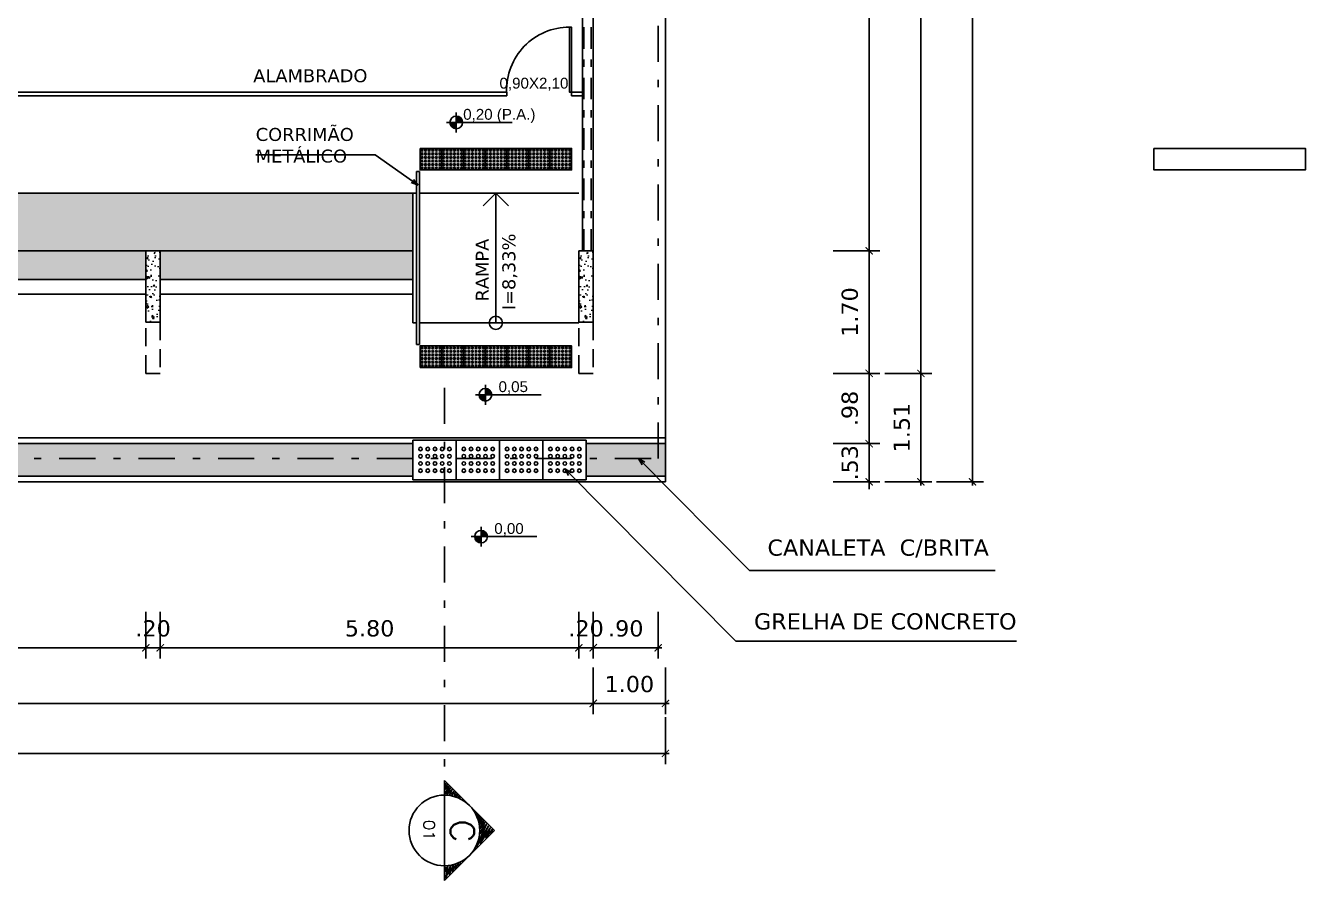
# Model space of a CAD drawing. Header units: inches. Extents: x -64 to 509, y -100 to 268.
# Drawn here: x 97.66 to 115.4, y -25.78 to -13.93 of the extents above; entities that cross this region are included whole.
import ezdxf
from ezdxf.enums import TextEntityAlignment as Align

# ---------------------------------------------------------------- set-up
doc = ezdxf.new("R2010")
doc.units = ezdxf.units.IN
doc.header["$MEASUREMENT"] = 0
doc.header["$PDMODE"] = 35
for name, pattern in [('DASHDOT2', [0.5, 0.25, -0.125, 0, -0.125]), ('DASHDOTX2', [2, 1, -0.5, 0, -0.5]), ('HIDDEN', [0.375, 0.25, -0.125])]:
    doc.linetypes.add(name, pattern=pattern)
for name, color, linetype in [('A-01', 1, 'Continuous'), ('ARQ-CTA-1_075', 1, 'Continuous'), ('ARQ_ESTRUTURA', 5, 'Continuous'), ('ARQ_PISOTÁTIL', 8, 'Continuous'), ('ARQ_REBOCO', 4, 'Continuous'), ('ARQ_VISTA0', 8, 'Continuous'), ('COTA', 1, 'Continuous'), ('ESQUADRIA', 2, 'Continuous'), ('HACHURA', 1, 'Continuous'), ('Nivel', 2, 'Continuous'), ('PISOS', 8, 'Continuous'), ('PRA', 1, 'Continuous'), ('PROJ COBERTA', 8, 'DASHDOTX2'), ('PROJEÇÃO', 8, 'HIDDEN'), ('TXAMB', 2, 'Continuous'), ('VISTA1', 1, 'Continuous')]:
    doc.layers.add(name, color=color, linetype=linetype)
doc.layers.add('HAT', color=8, linetype='Continuous', lineweight=15)
doc.styles.add('AMB100', font='verdana.ttf')
doc.styles.add('AMB125', font='verdana.ttf')
doc.styles.add('ARIAL', font='arial.ttf')
doc.styles.add('T15', font='SIMPLEX.shx', dxfattribs={"width": 1.1, "height": 0.075})
doc.styles.add('T32', font='SIMPLEX.shx', dxfattribs={"width": 1.1, "height": 0.32})
doc.dimstyles.new('COTA125$0', dxfattribs={"dimtxt": 0.225, "dimasz": 0.1, "dimexe": 0.15, "dimexo": 0.5, "dimgap": 0.15, "dimtad": 1, "dimzin": 4, "dimdsep": 46, "dimtxsty": 'AMB125', "dimblk": 'ARCHTICK', "dimcen": -0.1, "dimdle": 0.05, "dimclrd": 256, "dimclre": 256, "dimclrt": 3, "dimadec": 0, "dimazin": 0, "dimtfac": 1, "dimtix": 1, "dimtmove": 2, "dimatfit": 3, "dimldrblk": 'OPEN30', "dimfxl": 0.5, "dimfxlon": 1, "dimtvp": 0.5, "dimtfillclr": 2, "dimtolj": 1, "dimtzin": 4, "dimarcsym": 0})
doc.dimstyles.new('COTA125$7', dxfattribs={"dimtxt": 0.225, "dimasz": 0.1, "dimexe": 0.15, "dimexo": 0.5, "dimgap": 0.15, "dimtad": 1, "dimzin": 4, "dimdsep": 46, "dimtxsty": 'AMB125', "dimblk": 'ARCHTICK', "dimcen": -0.1, "dimdle": 0.05, "dimclrd": 256, "dimclre": 256, "dimclrt": 3, "dimadec": 0, "dimazin": 0, "dimtfac": 1, "dimtix": 1, "dimtmove": 2, "dimatfit": 3, "dimldrblk": 'OPEN30', "dimfxl": 0.5, "dimfxlon": 1, "dimtvp": 0.5, "dimtfillclr": 2, "dimtolj": 1, "dimtzin": 4, "dimarcsym": 0})

# ---------------------------------------------------------------- blocks, each defined once
blk = doc.blocks.new('_ArchTick')
at = {"color": 0, "linetype": 'ByBlock', "const_width": 0.15}
blk.add_lwpolyline([(-0.5, -0.5), (0.5, 0.5)], dxfattribs=at)
blk = doc.blocks.new('*D145')
at = {"layer": 'COTA', "lineweight": -2, "transparency": 16777216}
for p, q in [((109.353, 3.4), (109.353, -17.1)), ((108.853, 3.35), (109.503, 3.35)), ((108.853, -17.05), (109.503, -17.05))]:
    blk.add_line(p, q, dxfattribs=at)
at = {"layer": 'DEFPOINTS', "color": 0, "transparency": 16777216}
for p in [(106.43, 3.35), (106.43, -17.05), (109.353, -17.05)]:
    blk.add_point(p, dxfattribs=at)
at = {"layer": 'COTA', "lineweight": -2, "transparency": 16777216, "xscale": 0.1, "yscale": 0.1, "zscale": 0.1}
for p, rotation in [((109.353, 3.35), 90), ((109.353, -17.05), 270)]:
    blk.add_blockref('_ArchTick', p, dxfattribs=dict(at, rotation=rotation))
at = {"layer": 'COTA', "color": 2, "transparency": 16777216, "insert": (109.086, -6.85), "char_height": 0.225, "attachment_point": 5, "rotation": 90, "style": 'AMB125'}
blk.add_mtext('\\A1;20.40', dxfattribs=at)
blk = doc.blocks.new('_Open30')
at = {"color": 0, "linetype": 'ByBlock', "lineweight": -2}
for p, q in [((-1, 0.27), (0, 0)), ((0, 0), (-1, -0.27)), ((0, 0), (-1, 0))]:
    blk.add_line(p, q, dxfattribs=at)
blk = doc.blocks.new('*D35')
at = {"layer": 'COTA', "lineweight": -2, "transparency": 16777216}
for p, q in [((109.353, -17), (109.353, -18.8)), ((108.853, -17.05), (109.503, -17.05)), ((108.853, -18.75), (109.503, -18.75))]:
    blk.add_line(p, q, dxfattribs=at)
at = {"layer": 'DEFPOINTS', "color": 0, "transparency": 16777216}
for p in [(105.53, -17.05), (105.53, -18.75), (109.353, -18.75)]:
    blk.add_point(p, dxfattribs=at)
at = {"layer": 'COTA', "lineweight": -2, "transparency": 16777216, "xscale": 0.1, "yscale": 0.1, "zscale": 0.1}
for p, rotation in [((109.353, -17.05), 90), ((109.353, -18.75), 270)]:
    blk.add_blockref('_ArchTick', p, dxfattribs=dict(at, rotation=rotation))
at = {"layer": 'COTA', "color": 2, "transparency": 16777216, "insert": (109.086, -17.9), "char_height": 0.225, "attachment_point": 5, "rotation": 90, "style": 'AMB125'}
blk.add_mtext('\\A1;1.70', dxfattribs=at)
blk = doc.blocks.new('*D146')
at = {"layer": 'COTA', "lineweight": -2, "transparency": 16777216}
for p, q in [((108.853, -18.75), (109.503, -18.75)), ((109.353, -18.7), (109.353, -19.775)), ((108.853, -19.725), (109.503, -19.725))]:
    blk.add_line(p, q, dxfattribs=at)
at = {"layer": 'DEFPOINTS', "color": 0, "transparency": 16777216}
for p in [(105.53, -18.75), (106.53, -19.725), (109.353, -19.725)]:
    blk.add_point(p, dxfattribs=at)
at = {"layer": 'COTA', "lineweight": -2, "transparency": 16777216, "xscale": 0.1, "yscale": 0.1, "zscale": 0.1}
for p, rotation in [((109.353, -18.75), 90), ((109.353, -19.725), 270)]:
    blk.add_blockref('_ArchTick', p, dxfattribs=dict(at, rotation=rotation))
at = {"layer": 'COTA', "color": 2, "transparency": 16777216, "insert": (109.085, -19.237), "char_height": 0.225, "attachment_point": 5, "rotation": 90, "style": 'AMB125'}
blk.add_mtext('\\A1;.98', dxfattribs=at)
blk = doc.blocks.new('*D37')
at = {"layer": 'COTA', "lineweight": -2, "transparency": 16777216}
for p, q in [((109.57, 5.05), (110.22, 5.05)), ((110.07, 5.1), (110.07, -18.8)), ((109.57, -18.75), (110.22, -18.75))]:
    blk.add_line(p, q, dxfattribs=at)
at = {"layer": 'DEFPOINTS', "color": 0, "transparency": 16777216}
for p in [(105.53, 5.05), (105.53, -18.75), (110.07, -18.75)]:
    blk.add_point(p, dxfattribs=at)
at = {"layer": 'COTA', "lineweight": -2, "transparency": 16777216, "xscale": 0.1, "yscale": 0.1, "zscale": 0.1}
for p, rotation in [((110.07, 5.05), 90), ((110.07, -18.75), 270)]:
    blk.add_blockref('_ArchTick', p, dxfattribs=dict(at, rotation=rotation))
at = {"layer": 'COTA', "color": 2, "transparency": 16777216, "insert": (109.802, -6.85), "char_height": 0.225, "attachment_point": 5, "rotation": 90, "style": 'AMB125'}
blk.add_mtext('\\A1;23.80', dxfattribs=at)
blk = doc.blocks.new('*D147')
at = {"layer": 'COTA', "lineweight": -2, "transparency": 16777216}
for p, q in [((109.57, -18.75), (110.22, -18.75)), ((110.07, -18.7), (110.07, -20.305)), ((109.57, -20.255), (110.22, -20.255))]:
    blk.add_line(p, q, dxfattribs=at)
at = {"layer": 'DEFPOINTS', "color": 0, "transparency": 16777216}
for p in [(105.53, -18.75), (106.53, -20.255), (110.07, -20.255)]:
    blk.add_point(p, dxfattribs=at)
at = {"layer": 'COTA', "lineweight": -2, "transparency": 16777216, "xscale": 0.1, "yscale": 0.1, "zscale": 0.1}
for p, rotation in [((110.07, -18.75), 90), ((110.07, -20.255), 270)]:
    blk.add_blockref('_ArchTick', p, dxfattribs=dict(at, rotation=rotation))
at = {"layer": 'COTA', "color": 2, "transparency": 16777216, "insert": (109.805, -19.502), "char_height": 0.225, "attachment_point": 5, "rotation": 90, "style": 'AMB125'}
blk.add_mtext('\\A1;1.51', dxfattribs=at)
blk = doc.blocks.new('*D126')
at = {"layer": 'COTA', "lineweight": -2, "transparency": 16777216}
for p, q in [((93.53, -22.056), (93.53, -22.706)), ((99.33, -22.056), (99.33, -22.706)), ((93.48, -22.556), (99.38, -22.556))]:
    blk.add_line(p, q, dxfattribs=at)
at = {"layer": 'DEFPOINTS', "color": 0, "transparency": 16777216}
for p in [(93.53, -19.75), (99.33, -19.75), (99.33, -22.556)]:
    blk.add_point(p, dxfattribs=at)
at = {"layer": 'COTA', "lineweight": -2, "transparency": 16777216, "xscale": 0.1, "yscale": 0.1, "zscale": 0.1, "rotation": 180}
blk.add_blockref('_ArchTick', (93.53, -22.556), dxfattribs=at)
at = {"layer": 'COTA', "lineweight": -2, "transparency": 16777216, "xscale": 0.1, "yscale": 0.1, "zscale": 0.1}
blk.add_blockref('_ArchTick', (99.33, -22.556), dxfattribs=at)
at = {"layer": 'COTA', "color": 2, "transparency": 16777216, "insert": (96.43, -22.288), "char_height": 0.225, "attachment_point": 5, "style": 'AMB125'}
blk.add_mtext('\\A1;5.80', dxfattribs=at)
blk = doc.blocks.new('*D127')
at = {"layer": 'COTA', "lineweight": -2, "transparency": 16777216}
for p, q in [((99.33, -22.056), (99.33, -22.706)), ((99.53, -22.056), (99.53, -22.706)), ((99.33, -22.556), (99.23, -22.556)), ((99.33, -22.556), (99.53, -22.556)), ((99.53, -22.556), (99.63, -22.556))]:
    blk.add_line(p, q, dxfattribs=at)
at = {"layer": 'DEFPOINTS', "color": 0, "transparency": 16777216}
for p in [(99.33, -19.75), (99.53, -19.75), (99.53, -22.556)]:
    blk.add_point(p, dxfattribs=at)
at = {"layer": 'COTA', "lineweight": -2, "transparency": 16777216, "xscale": 0.1, "yscale": 0.1, "zscale": 0.1}
blk.add_blockref('_ArchTick', (99.33, -22.556), dxfattribs=at)
at = {"layer": 'COTA', "lineweight": -2, "transparency": 16777216, "xscale": 0.1, "yscale": 0.1, "zscale": 0.1, "rotation": 180}
blk.add_blockref('_ArchTick', (99.53, -22.556), dxfattribs=at)
at = {"layer": 'COTA', "color": 2, "transparency": 16777216, "insert": (99.43, -22.289), "char_height": 0.225, "attachment_point": 5, "style": 'AMB125'}
blk.add_mtext('\\A1;.20', dxfattribs=at)
blk = doc.blocks.new('*D128')
at = {"layer": 'COTA', "lineweight": -2, "transparency": 16777216}
for p, q in [((105.53, -22.056), (105.53, -22.706)), ((106.43, -22.056), (106.43, -22.706)), ((105.48, -22.556), (106.48, -22.556))]:
    blk.add_line(p, q, dxfattribs=at)
at = {"layer": 'DEFPOINTS', "color": 0, "transparency": 16777216}
for p in [(105.53, -19.75), (106.43, -19.75), (106.43, -22.556)]:
    blk.add_point(p, dxfattribs=at)
at = {"layer": 'COTA', "lineweight": -2, "transparency": 16777216, "xscale": 0.1, "yscale": 0.1, "zscale": 0.1, "rotation": 180}
blk.add_blockref('_ArchTick', (105.53, -22.556), dxfattribs=at)
at = {"layer": 'COTA', "lineweight": -2, "transparency": 16777216, "xscale": 0.1, "yscale": 0.1, "zscale": 0.1}
blk.add_blockref('_ArchTick', (106.43, -22.556), dxfattribs=at)
at = {"layer": 'COTA', "color": 2, "transparency": 16777216, "insert": (105.98, -22.289), "char_height": 0.225, "attachment_point": 5, "style": 'AMB125'}
blk.add_mtext('\\A1;.90', dxfattribs=at)
blk = doc.blocks.new('*D61')
at = {"layer": 'COTA', "lineweight": -2, "transparency": 16777216}
for p, q in [((105.53, -22.828), (105.53, -23.478)), ((106.53, -22.828), (106.53, -23.478)), ((105.48, -23.328), (106.58, -23.328))]:
    blk.add_line(p, q, dxfattribs=at)
at = {"layer": 'DEFPOINTS', "color": 0, "transparency": 16777216}
for p in [(105.53, -19.75), (106.53, -20.175), (106.53, -23.328)]:
    blk.add_point(p, dxfattribs=at)
at = {"layer": 'COTA', "lineweight": -2, "transparency": 16777216, "xscale": 0.1, "yscale": 0.1, "zscale": 0.1, "rotation": 180}
blk.add_blockref('_ArchTick', (105.53, -23.328), dxfattribs=at)
at = {"layer": 'COTA', "lineweight": -2, "transparency": 16777216, "xscale": 0.1, "yscale": 0.1, "zscale": 0.1}
blk.add_blockref('_ArchTick', (106.53, -23.328), dxfattribs=at)
at = {"layer": 'COTA', "color": 2, "transparency": 16777216, "insert": (106.03, -23.061), "char_height": 0.225, "attachment_point": 5, "style": 'AMB125'}
blk.add_mtext('\\A1;1.00', dxfattribs=at)
blk = doc.blocks.new('corte')
at = {"layer": 'A-01', "color": 4}
for p, q in [((0, 0.694), (0, -0.694)), ((0, 0.694), (0.694, 0)), ((0, -0.694), (0.694, 0))]:
    blk.add_line(p, q, dxfattribs=at)
at = {"layer": 'A-01', "color": 4, "linetype": 'DASHDOT2', "ltscale": 2}
blk.add_line((0, -6.138), (0, -0.49), dxfattribs=at)
at = {"layer": 'A-01', "color": 2}
for points in [[(0.227, 0.447), (0.187, 0.487), (0.19, 0.459), (0.153, 0.524), (0.156, 0.478), (0.11, 0.567), (0.123, 0.484), (0.067, 0.61), (0.086, 0.493), (0.021, 0.659), (0.049, 0.499), (0.018, 0.57), (0.021, 0.505)], [(0.673, 0.001), (0.642, 0.035), (0.66, -0.014), (0.574, 0.103), (0.636, -0.036), (0.497, 0.18), (0.611, -0.063), (0.445, 0.229), (0.583, -0.088), (0.501, 0.038), (0.562, -0.113), (0.497, -0.026), (0.544, -0.137), (0.491, -0.076), (0.522, -0.153), (0.488, -0.119), (0.504, -0.168), (0.479, -0.153), (0.491, -0.189), (0.467, -0.174), (0.473, -0.205), (0.457, -0.199), (0.457, -0.22), (0.445, -0.22), (0.439, -0.242)], [(0.224, -0.454), (0.215, -0.451), (0.209, -0.469), (0.19, -0.46), (0.184, -0.494), (0.163, -0.475), (0.169, -0.509), (0.138, -0.482), (0.15, -0.525), (0.101, -0.485), (0.132, -0.546), (0.07, -0.491), (0.107, -0.571), (0.04, -0.497), (0.086, -0.595), (0.009, -0.509), (0.061, -0.614), (0.009, -0.571), (0.043, -0.635), (0.012, -0.614), (0.021, -0.654)]]:
    blk.add_lwpolyline(points, dxfattribs=at)
at = {"layer": 'A-01', "color": 4}
blk.add_circle((0, 0), 0.49, dxfattribs=at)
blk = doc.blocks.new('*D340')
at = {"layer": 'COTA', "lineweight": -2, "transparency": 16777216}
for p, q in [((109.353, -19.725), (109.353, -19.625)), ((108.853, -19.725), (109.503, -19.725)), ((109.353, -19.725), (109.353, -20.255)), ((108.853, -20.255), (109.503, -20.255)), ((109.353, -20.255), (109.353, -20.355))]:
    blk.add_line(p, q, dxfattribs=at)
at = {"layer": 'DEFPOINTS', "color": 0, "transparency": 16777216}
for p in [(106.53, -19.725), (106.53, -20.255), (109.353, -20.255)]:
    blk.add_point(p, dxfattribs=at)
at = {"layer": 'COTA', "lineweight": -2, "transparency": 16777216, "xscale": 0.1, "yscale": 0.1, "zscale": 0.1}
for p, rotation in [((109.353, -19.725), 270), ((109.353, -20.255), 90)]:
    blk.add_blockref('_ArchTick', p, dxfattribs=dict(at, rotation=rotation))
at = {"layer": 'COTA', "color": 2, "transparency": 16777216, "insert": (109.086, -19.99), "char_height": 0.225, "attachment_point": 5, "rotation": 90, "style": 'AMB125'}
blk.add_mtext('\\A1;.53', dxfattribs=at)
blk = doc.blocks.new('*D342')
at = {"layer": 'COTA', "lineweight": -2, "transparency": 16777216}
for p, q in [((110.286, 6.475), (110.936, 6.475)), ((110.786, 6.525), (110.786, -20.305)), ((110.286, -20.255), (110.936, -20.255))]:
    blk.add_line(p, q, dxfattribs=at)
at = {"layer": 'DEFPOINTS', "color": 0, "transparency": 16777216}
for p in [(106.53, 6.475), (106.53, -20.255), (110.786, -20.255)]:
    blk.add_point(p, dxfattribs=at)
at = {"layer": 'COTA', "lineweight": -2, "transparency": 16777216, "xscale": 0.1, "yscale": 0.1, "zscale": 0.1}
for p, rotation in [((110.786, 6.475), 90), ((110.786, -20.255), 270)]:
    blk.add_blockref('_ArchTick', p, dxfattribs=dict(at, rotation=rotation))
at = {"layer": 'COTA', "color": 2, "transparency": 16777216, "insert": (110.519, -6.89), "char_height": 0.225, "attachment_point": 5, "rotation": 90, "style": 'AMB125'}
blk.add_mtext('\\A1;26.73', dxfattribs=at)
blk = doc.blocks.new('*D385')
at = {"layer": 'COTA', "lineweight": -2, "transparency": 16777216}
for p, q in [((68.33, -23.52), (68.33, -24.17)), ((106.53, -23.52), (106.53, -24.17)), ((68.28, -24.02), (106.58, -24.02))]:
    blk.add_line(p, q, dxfattribs=at)
at = {"layer": 'DEFPOINTS', "color": 0, "transparency": 16777216}
for p in [(68.33, -20.175), (106.53, -20.175), (106.53, -24.02)]:
    blk.add_point(p, dxfattribs=at)
at = {"layer": 'COTA', "lineweight": -2, "transparency": 16777216, "xscale": 0.1, "yscale": 0.1, "zscale": 0.1, "rotation": 180}
blk.add_blockref('_ArchTick', (68.33, -24.02), dxfattribs=at)
at = {"layer": 'COTA', "lineweight": -2, "transparency": 16777216, "xscale": 0.1, "yscale": 0.1, "zscale": 0.1}
blk.add_blockref('_ArchTick', (106.53, -24.02), dxfattribs=at)
at = {"layer": 'COTA', "color": 2, "transparency": 16777216, "insert": (87.43, -23.753), "char_height": 0.225, "attachment_point": 5, "style": 'AMB125'}
blk.add_mtext('\\A1;38.20', dxfattribs=at)
blk = doc.blocks.new('GRELHA CONCRETO')
at = {"layer": 'PISOS'}
for centre in [(0, 0), (0.1, 0), (0.2, 0), (0.3, 0), (0.4, 0), (0, -0.1), (0, -0.2), (0.1, -0.1), (0.1, -0.2), (0.2, -0.1), (0.2, -0.2), (0.3, -0.1), (0.3, -0.2), (0.4, -0.1), (0.4, -0.2), (0, -0.3), (0.1, -0.3), (0.2, -0.3), (0.3, -0.3), (0.4, -0.3)]:
    blk.add_circle(centre, 0.025, dxfattribs=at)
blk = doc.blocks.new('*D390')
at = {"layer": 'COTA', "lineweight": -2, "transparency": 16777216}
for p, q in [((99.53, -22.056), (99.53, -22.706)), ((105.33, -22.056), (105.33, -22.706)), ((99.48, -22.556), (105.38, -22.556))]:
    blk.add_line(p, q, dxfattribs=at)
at = {"layer": 'DEFPOINTS', "color": 0, "transparency": 16777216}
for p in [(105.33, -18.05), (99.53, -19.75), (105.33, -22.556)]:
    blk.add_point(p, dxfattribs=at)
at = {"layer": 'COTA', "lineweight": -2, "transparency": 16777216, "xscale": 0.1, "yscale": 0.1, "zscale": 0.1, "rotation": 180}
blk.add_blockref('_ArchTick', (99.53, -22.556), dxfattribs=at)
at = {"layer": 'COTA', "lineweight": -2, "transparency": 16777216, "xscale": 0.1, "yscale": 0.1, "zscale": 0.1}
blk.add_blockref('_ArchTick', (105.33, -22.556), dxfattribs=at)
at = {"layer": 'COTA', "color": 2, "transparency": 16777216, "insert": (102.43, -22.288), "char_height": 0.225, "attachment_point": 5, "style": 'AMB125'}
blk.add_mtext('\\A1;5.80', dxfattribs=at)
blk = doc.blocks.new('*D391')
at = {"layer": 'COTA', "lineweight": -2, "transparency": 16777216}
for p, q in [((105.33, -22.056), (105.33, -22.706)), ((105.53, -22.056), (105.53, -22.706)), ((105.33, -22.556), (105.23, -22.556)), ((105.33, -22.556), (105.53, -22.556)), ((105.53, -22.556), (105.63, -22.556))]:
    blk.add_line(p, q, dxfattribs=at)
at = {"layer": 'DEFPOINTS', "color": 0, "transparency": 16777216}
for p in [(105.33, -18.05), (105.53, -18.04), (105.53, -22.556)]:
    blk.add_point(p, dxfattribs=at)
at = {"layer": 'COTA', "lineweight": -2, "transparency": 16777216, "xscale": 0.1, "yscale": 0.1, "zscale": 0.1}
blk.add_blockref('_ArchTick', (105.33, -22.556), dxfattribs=at)
at = {"layer": 'COTA', "lineweight": -2, "transparency": 16777216, "xscale": 0.1, "yscale": 0.1, "zscale": 0.1, "rotation": 180}
blk.add_blockref('_ArchTick', (105.53, -22.556), dxfattribs=at)
at = {"layer": 'COTA', "color": 2, "transparency": 16777216, "insert": (105.43, -22.289), "char_height": 0.225, "attachment_point": 5, "style": 'AMB125'}
blk.add_mtext('\\A1;.20', dxfattribs=at)
blk = doc.blocks.new('*D392')
at = {"layer": 'COTA', "lineweight": -2, "transparency": 16777216}
for p, q in [((69.33, -22.828), (69.33, -23.478)), ((105.53, -22.828), (105.53, -23.478)), ((69.28, -23.328), (105.58, -23.328))]:
    blk.add_line(p, q, dxfattribs=at)
at = {"layer": 'DEFPOINTS', "color": 0, "transparency": 16777216}
for p in [(105.53, -18.04), (69.33, -18.75), (105.53, -23.328)]:
    blk.add_point(p, dxfattribs=at)
at = {"layer": 'COTA', "lineweight": -2, "transparency": 16777216, "xscale": 0.1, "yscale": 0.1, "zscale": 0.1, "rotation": 180}
blk.add_blockref('_ArchTick', (69.33, -23.328), dxfattribs=at)
at = {"layer": 'COTA', "lineweight": -2, "transparency": 16777216, "xscale": 0.1, "yscale": 0.1, "zscale": 0.1}
blk.add_blockref('_ArchTick', (105.53, -23.328), dxfattribs=at)
at = {"layer": 'COTA', "color": 2, "transparency": 16777216, "insert": (87.43, -23.061), "char_height": 0.225, "attachment_point": 5, "style": 'AMB125'}
blk.add_mtext('\\A1;36.20', dxfattribs=at)
blk = doc.blocks.new('COTA')
at = {"layer": 'HAT'}
h = blk.add_hatch(color=256, dxfattribs=at)
h.paths.add_polyline_path([(0.226, 0, 0.414214), (0.138, 0.088), (0.138, 0)])
h.paths.add_polyline_path([(0.138, 0), (0.05, 0, 0.414214), (0.138, -0.088)])
at = {"layer": 'Nivel'}
for p, q in [((0.911, 0), (0, 0)), ((0.138, 0.138), (0.138, -0.138))]:
    blk.add_line(p, q, dxfattribs=at)
blk.add_circle((0.138, 0), 0.0878, dxfattribs=at)
blk = doc.blocks.new('A$C01273DE2')
at = {"layer": 'ARQ-CTA-1_075', "ltscale": 10}
blk.add_hatch(color=254, dxfattribs=at).paths.add_polyline_path([(0.3, 0.3), (0, 0.3), (0, 0), (0.3, 0)])
at = {"layer": 'ARQ_PISOTÁTIL', "color": 1}
blk.add_lwpolyline([(0.3, 0.3), (0, 0.3), (0, 0), (0.3, 0)], close=True, dxfattribs=at)
at = {"layer": 'ARQ_PISOTÁTIL', "color": 250}
for centre, radius in [((0.025, 0.275), 0.0125), ((0.025, 0.225), 0.0125), ((0.025, 0.175), 0.0125), ((0.025, 0.275), 0.00625), ((0.025, 0.225), 0.00625), ((0.025, 0.175), 0.00625), ((0.075, 0.275), 0.0125), ((0.075, 0.225), 0.0125), ((0.075, 0.175), 0.0125), ((0.075, 0.275), 0.00625), ((0.075, 0.225), 0.00625), ((0.075, 0.175), 0.00625), ((0.125, 0.275), 0.0125), ((0.125, 0.225), 0.0125), ((0.125, 0.175), 0.0125), ((0.125, 0.275), 0.00625), ((0.125, 0.225), 0.00625), ((0.125, 0.175), 0.00625), ((0.175, 0.275), 0.0125), ((0.175, 0.225), 0.0125), ((0.175, 0.175), 0.0125), ((0.175, 0.275), 0.00625), ((0.175, 0.225), 0.00625), ((0.175, 0.175), 0.00625), ((0.225, 0.275), 0.0125), ((0.225, 0.225), 0.0125), ((0.225, 0.175), 0.0125), ((0.225, 0.275), 0.00625), ((0.225, 0.225), 0.00625), ((0.225, 0.175), 0.00625), ((0.275, 0.275), 0.0125), ((0.275, 0.225), 0.0125), ((0.275, 0.175), 0.0125), ((0.275, 0.275), 0.00625), ((0.275, 0.225), 0.00625), ((0.275, 0.175), 0.00625), ((0.025, 0.125), 0.0125), ((0.025, 0.075), 0.0125), ((0.025, 0.025), 0.0125), ((0.025, 0.125), 0.00625), ((0.025, 0.075), 0.00625), ((0.025, 0.025), 0.00625), ((0.075, 0.125), 0.0125), ((0.075, 0.075), 0.0125), ((0.075, 0.025), 0.0125), ((0.075, 0.125), 0.00625), ((0.075, 0.075), 0.00625), ((0.075, 0.025), 0.00625), ((0.125, 0.125), 0.0125), ((0.125, 0.075), 0.0125), ((0.125, 0.025), 0.0125), ((0.125, 0.125), 0.00625), ((0.125, 0.075), 0.00625), ((0.125, 0.025), 0.00625), ((0.175, 0.125), 0.0125), ((0.175, 0.075), 0.0125), ((0.175, 0.025), 0.0125), ((0.175, 0.125), 0.00625), ((0.175, 0.075), 0.00625), ((0.175, 0.025), 0.00625), ((0.225, 0.125), 0.0125), ((0.225, 0.075), 0.0125), ((0.225, 0.025), 0.0125), ((0.225, 0.125), 0.00625), ((0.225, 0.075), 0.00625), ((0.225, 0.025), 0.00625), ((0.275, 0.125), 0.0125), ((0.275, 0.075), 0.0125), ((0.275, 0.025), 0.0125), ((0.275, 0.125), 0.00625), ((0.275, 0.075), 0.00625), ((0.275, 0.025), 0.00625)]:
    blk.add_circle(centre, radius, dxfattribs=at)

msp = doc.modelspace()

# ---------------------------------------------------------------- hatches: boundary and pattern name
at = {"layer": 'HACHURA'}
h = msp.add_hatch(dxfattribs=at)
h.set_pattern_fill('AR-SAND', color=256, scale=0.2)
h.paths.add_polyline_path([(75.33, -16.25), (75.33, -17.05), (75.53, -17.05), (75.53, -17.45), (81.33, -17.45), (81.33, -17.05), (81.53, -17.05), (81.53, -17.45), (87.33, -17.45), (87.33, -17.05), (87.53, -17.05), (87.53, -17.45), (93.33, -17.45), (93.33, -17.05), (93.53, -17.05), (93.53, -17.45), (99.33, -17.45), (99.33, -17.05), (99.53, -17.05), (99.53, -17.45), (103.03, -17.45), (103.03, -16.25)])
at = {"layer": 'HAT'}
h = msp.add_hatch(dxfattribs=at)
h.set_pattern_fill('AR-CONC', color=256, scale=0.03, angle=45, style=0)
h.set_pattern_definition([(95, (30, 0), (0.1654656, 0.13884212), [0.0225, -0.2475]), (40, (30, 0), (-0.18899765, 0.13013044), [0.018, -0.198]), (145.4514, (30.01379, 0.01157), (-0.02353184, 0.2689726), [0.01912206, -0.21034263]), (91.1842, (29.95757, 0.04243), (0.2615079, 0.1912841), [0.03375, -0.37125]), (141.6356, (29.97937, 0.05837), (-0.0083697, 0.4049135), [0.0286831, -0.3155139]), (36.1842, (29.95757, 0.04243), (-0.00837, 0.4049135), [0.027, -0.297]), (66, (29.9894, 0.05303), (0.21203147, 0.04121474), [0.0225, -0.2475]), (11, (29.9894, 0.05303), (-0.1022126, 0.2054425), [0.018, -0.198]), (116.4514, (30.00706, 0.05647), (0.1098191, 0.2466572), [0.01912206, -0.21034263]), (82.5, (30, 0), (-0.068037956, 0.073196945), [0, -0.1956, 0, -0.201, 0, -0.19875]), (52.5, (30, 0), (-0.02786188, 0.13947283), [0, -0.1146, 0, -0.1911, 0, -0.07575]), (12.5, (29.952695, -0.047305), (0.11802545, 0.10845623), [0, -0.075, 0, -0.234, 0, -0.3105]), (2.5, (29.93148, -0.06852), (0.102477, 0.14494794), [0, -0.0975, 0, -0.1554, 0, -0.2205])])
h.paths.add_polyline_path([(99.33, -17.05), (99.53, -17.05), (99.53, -18.04), (99.33, -18.04)])
h = msp.add_hatch(dxfattribs=at)
h.set_pattern_fill('AR-CONC', color=256, scale=0.03, angle=45, style=0)
h.set_pattern_definition([(95, (36, 2e-14), (0.1654656, 0.13884212), [0.0225, -0.2475]), (40, (36, 2e-14), (-0.18899765, 0.13013044), [0.018, -0.198]), (145.4514, (36.01379, 0.01157), (-0.02353184, 0.2689726), [0.01912206, -0.21034263]), (91.1842, (35.95757, 0.04243), (0.2615079, 0.1912841), [0.03375, -0.37125]), (141.6356, (35.97937, 0.05837), (-0.0083697, 0.4049135), [0.0286831, -0.3155139]), (36.1842, (35.95757, 0.04243), (-0.00837, 0.4049135), [0.027, -0.297]), (66, (35.9894, 0.05303), (0.21203147, 0.04121474), [0.0225, -0.2475]), (11, (35.9894, 0.05303), (-0.1022126, 0.2054425), [0.018, -0.198]), (116.4514, (36.00706, 0.05647), (0.1098191, 0.2466572), [0.01912206, -0.21034263]), (82.5, (36, 2e-14), (-0.068037956, 0.073196945), [0, -0.1956, 0, -0.201, 0, -0.19875]), (52.5, (36, 2e-14), (-0.02786188, 0.13947283), [0, -0.1146, 0, -0.1911, 0, -0.07575]), (12.5, (35.952695, -0.047305), (0.11802545, 0.10845623), [0, -0.075, 0, -0.234, 0, -0.3105]), (2.5, (35.93148, -0.06852), (0.102477, 0.14494794), [0, -0.0975, 0, -0.1554, 0, -0.2205])])
h.paths.add_polyline_path([(105.33, -17.05), (105.53, -17.05), (105.53, -18.04), (105.33, -18.04)])
h = msp.add_hatch(dxfattribs=at)
h.set_pattern_fill('GRAVEL,_O', color=256, scale=0.2, double=1)
h.set_pattern_definition([(228.0128, (0.144, 0.2), (-1.5999996464, -1.8000002683), [0.0269072, -2.6638176]), (184.9697, (0.126, 0.18), (2.4000002103, 0.1999982614), [0.0461736, -4.571185]), (132.5104, (0.08, 0.176), (1.9999981437, -2.2000017348), [0.0325576, -3.2232064]), (267.2737, (0.002, 0.126), (0.19999920355, 4.000000059), [0.0420476, -4.1627116]), (292.8337, (0, 0.084), (-1.0000019811, 2.39999928236), [0.041231, -4.0818746]), (357.2737, (0.016, 0.046), (-4.000000059, 0.19999920355), [0.0420476, -4.1627116]), (37.6942, (0.058, 0.044), (-2.6000014691, -1.99999808103), [0.0556058, -5.5049698]), (72.2553, (0.102, 0.078), (1.40000215254, 4.39999924625), [0.0524976, -5.1972642]), (121.4296, (0.118, 0.128), (-1.6000016468, 2.5999990073), [0.04219, -4.1768146]), (175.2364, (0.096, 0.164), (2.2000001893, -0.1999983065), [0.0481664, -2.3601526]), (222.3974, (0.048, 0.168), (-2.4000014702, -2.1999984164), [0.0622896, -6.166675]), (138.8141, (0.2, 0.124), (-1.4000005894, 1.1999994627), [0.0212602, -2.1047688]), (171.4692, (0.184, 0.138), (2.599999657, -0.400001582), [0.0404474, -4.0043022]), (225, (0.144, 0.144), (-2e-17, -0.20000006), [0.0282842, -0.2545584]), (203.1986, (0.13, 0.168), (0.999999946, 0.400000265), [0.0152316, -1.507923]), (291.8014, (0.116, 0.162), (-0.199999982, 0.600000055), [0.0215406, -1.0554924]), (30.9638, (0.124, 0.142), (0.599999604, 0.400000497), [0.0349858, -1.1312046]), (161.5651, (0.154, 0.16), (0.400000087, -0.19999968), [0.0252982, -0.6071574]), (16.3895, (0, 0.162), (2.0000004397, 0.599998542), [0.03544, -3.508569]), (70.3462, (0.034, 0.172), (-0.7999990495, -2.2000004271), [0.0297322, -2.9434816]), (293.1986, (0.154, 0.2), (-0.400000265, 0.999999946), [0.030463, -1.4926916]), (343.6105, (0.166, 0.172), (-2.0000004397, 0.599998542), [0.03544, -3.508569]), (339.444, (0, 0.038), (-1.000000369, 0.3999991993), [0.034176, -1.6746248]), (294.7751, (0.032, 0.026), (-0.9999984378, 2.2000006844), [0.0286356, -2.8349286]), (66.8014, (0.156, 0), (0.400000265, 0.999999946), [0.030463, -1.4926916]), (17.354, (0.168, 0.028), (-2.6000004038, -0.7999989005), [0.0335262, -3.3190848]), (69.444, (0.058, 0), (-0.3999991993, -1.000000369), [0.017088, -1.6917128]), (101.3099, (0.144, 0), (-0.199999526, 0.80000015), [0.010198, -1.0096058]), (165.9638, (0.142, 0.01), (0.60000011, -0.199999611), [0.041231, -0.78339]), (186.009, (0.102, 0.02), (1.9999999502, 0.1999998635), [0.03821, -3.7827846]), (303.6901, (0.124, 0.124), (-0.200000267, 0.399999912), [0.0288444, -0.6922658]), (353.1572, (0.14, 0.1), (3.3999998731, -0.4000015996), [0.0503588, -4.9855126]), (60.9454, (0.19, 0.094), (-0.8000000054, -1.400000077), [0.0205912, -2.0385348]), (90, (0.2, 0.112), (-0.2, 0.2), [0.012, -0.188]), (120.2564, (0.098, 0.026), (0.7999989774, -1.4000004912), [0.0277848, -2.750704]), (48.0128, (0.084, 0.05), (1.5999996464, 1.8000002683), [0.0538144, -2.6369104]), (0, (0.12, 0.09), (0.2, 0.2), [0.052, -0.148]), (325.3048, (0.172, 0.09), (-1.9999988518, 1.4000017219), [0.0316228, -3.1306548]), (254.0546, (0.198, 0.072), (-0.199999978, -0.800000025), [0.0291204, -1.4269016]), (207.646, (0.19, 0.044), (-3.79999916144, -2.00000154263), [0.047413, -4.6938948]), (175.4261, (0.148, 0.022), (-2.60000011166, 0.19999896023), [0.0501598, -4.9658148])])
h.paths.add_polyline_path([(69.793, -19.93), (69.793, -19.725), (68.43, -19.725), (68.43, -19.93)], flags=17)
h.paths.add_polyline_path([(69.793, -20.175), (69.793, -19.93), (68.43, -19.93), (68.43, -19.725), (68.33, -19.725), (68.33, -20.175)])
h.paths.add_polyline_path([(70.78, -19.93), (70.78, -19.725), (69.793, -19.725), (69.793, -19.93)])
h.paths.add_polyline_path([(70.78, -20.175), (70.78, -19.93), (69.793, -19.93), (69.793, -20.175)])
h.paths.add_polyline_path([(73.03, -19.93), (73.03, -19.725), (70.78, -19.725), (70.78, -19.93)])
h.paths.add_polyline_path([(73.03, -20.175), (73.03, -19.93), (70.78, -19.93), (70.78, -20.175)])
h.paths.add_polyline_path([(76.838, -19.93), (76.838, -19.725), (75.43, -19.725), (75.43, -19.93)])
h.paths.add_polyline_path([(76.838, -20.175), (76.838, -19.93), (75.43, -19.93), (75.43, -20.175)])
h.paths.add_polyline_path([(103.03, -19.93), (103.03, -19.725), (76.838, -19.725), (76.838, -19.93)])
h.paths.add_polyline_path([(103.03, -20.175), (103.03, -19.93), (76.838, -19.93), (76.838, -20.175)])
h.paths.add_polyline_path([(106.43, -19.93), (106.43, -19.725), (105.43, -19.725), (105.43, -19.93)], flags=16)
h.paths.add_polyline_path([(106.53, -20.175), (106.53, -19.725), (106.43, -19.725), (106.43, -19.93), (105.43, -19.93), (105.43, -20.175)])
h.paths.add_polyline_path([(77.844, -20.175), (77.848, -19.725), (77.566, -19.725), (77.56, -20.175)])

# ---------------------------------------------------------------- linework, layer by layer
at = {"layer": 'ARQ_ESTRUTURA', "ltscale": 10}
for points in [[(99.33, -17.05), (99.53, -17.05), (99.53, -18.04), (99.33, -18.04)], [(105.33, -17.05), (105.53, -17.05), (105.53, -18.04), (105.33, -18.04)]]:
    msp.add_lwpolyline(points, close=True, dxfattribs=at)
at = {"layer": 'ARQ_REBOCO', "ltscale": 10}
for p, q in [((105.38, -17.05), (105.38, -10.383)), ((105.53, -17.05), (105.53, -10.383))]:
    msp.add_line(p, q, dxfattribs=at)
at = {"layer": 'ARQ_VISTA0', "color": 2}
for p, q in [((103.08, -18.35), (103.08, -15.95)), ((103.12, -15.95), (103.08, -15.95)), ((103.12, -18.35), (103.12, -15.95)), ((103.12, -18.35), (103.08, -18.35))]:
    msp.add_line(p, q, dxfattribs=at)
at = {"layer": 'ARQ_VISTA0', "color": 3}
for p, q in [((93.53, -17.45), (99.33, -17.45)), ((99.53, -17.45), (103.03, -17.45)), ((103.03, -17.45), (103.03, -17.65)), ((93.53, -17.65), (99.33, -17.65)), ((99.53, -17.65), (103.03, -17.65))]:
    msp.add_line(p, q, dxfattribs=at)
at = {"layer": 'ESQUADRIA'}
msp.add_lwpolyline([(105.23, -14.85), (105.2, -14.85), (105.2, -13.95), (105.23, -13.95)], close=True, dxfattribs=at)
at = {"layer": 'ESQUADRIA', "color": 1}
msp.add_arc((105.2, -14.82), 0.871, 89.976, 181.929, dxfattribs=at)
at = {"layer": 'HACHURA', "color": 40}
msp.add_lwpolyline([(113.298, -15.63), (115.398, -15.63), (115.398, -15.93), (113.298, -15.93)], close=True, dxfattribs=at)
at = {"layer": 'PISOS'}
for p, q in [((106.53, 6.555), (106.53, -20.255)), ((68.33, -19.645), (106.53, -19.645)), ((103.031, -19.675), (103.031, -20.225)), ((103.031, -19.675), (105.431, -19.675)), ((103.631, -19.675), (103.631, -20.225)), ((104.231, -19.675), (104.231, -20.225)), ((104.831, -19.675), (104.831, -20.225)), ((105.431, -19.675), (105.431, -20.225)), ((75.43, -19.725), (103.031, -19.725)), ((103.031, -19.725), (103.031, -20.175)), ((105.431, -19.725), (106.53, -19.725)), ((75.43, -20.175), (103.031, -20.175)), ((105.431, -20.175), (106.53, -20.175)), ((68.33, -20.255), (106.53, -20.255)), ((103.031, -20.225), (105.431, -20.225))]:
    msp.add_line(p, q, dxfattribs=at)
at = {"layer": 'PRA'}
for p, q in [((104.18, -16.25), (104.003, -16.427)), ((104.18, -18.05), (104.18, -16.25)), ((104.18, -16.25), (104.357, -16.427))]:
    msp.add_line(p, q, dxfattribs=at)
msp.add_circle((104.18, -18.05), 0.0907, dxfattribs=at)
at = {"layer": 'PROJ COBERTA', "ltscale": 0.5}
for p, q in [((106.43, -19.93), (106.43, 6.23)), ((68.43, -19.93), (106.43, -19.93))]:
    msp.add_line(p, q, dxfattribs=at)
at = {"layer": 'PROJ COBERTA', "ltscale": 0.3}
for p, q in [((105.4, -17.05), (105.4, -10.383)), ((105.5, -17.05), (105.5, -10.383))]:
    msp.add_line(p, q, dxfattribs=at)
at = {"layer": 'PROJEÇÃO'}
for points in [[(99.33, -18.04), (99.53, -18.04), (99.53, -18.75), (99.33, -18.75)], [(105.33, -18.04), (105.53, -18.04), (105.53, -18.75), (105.33, -18.75)]]:
    msp.add_lwpolyline(points, close=True, dxfattribs=at)
at = {"layer": 'VISTA1', "color": 2}
for p, q in [((75.38, -14.85), (104.33, -14.85)), ((104.33, -14.85), (104.33, -14.9)), ((105.23, -14.85), (105.38, -14.85)), ((105.23, -14.9), (105.23, -14.85)), ((75.33, -14.9), (104.33, -14.9)), ((105.23, -14.9), (105.38, -14.9)), ((75.33, -16.25), (103.03, -16.25)), ((103.03, -17.45), (103.03, -16.25)), ((75.33, -17.05), (103.03, -17.05))]:
    msp.add_line(p, q, dxfattribs=at)
at = {"layer": 'VISTA1'}
for p, q in [((103.03, -16.25), (103.08, -16.25)), ((103.12, -16.25), (105.33, -16.25)), ((103.03, -18.05), (103.03, -17.65)), ((103.03, -18.05), (103.08, -18.05)), ((103.12, -18.05), (105.33, -18.05))]:
    msp.add_line(p, q, dxfattribs=at)

# ---------------------------------------------------------------- block references
at = {"ltscale": 25, "rotation": 89.9999999999993}
for p in [(103.43, -15.93), (103.73, -15.93), (104.03, -15.93), (104.33, -15.93), (104.63, -15.93), (104.93, -15.93), (105.23, -15.93)]:
    msp.add_blockref('A$C01273DE2', p, dxfattribs=at)
at = {"ltscale": 25, "xscale": -1, "rotation": 90.00000000000072}
for p in [(103.43, -18.37), (103.73, -18.37), (104.03, -18.37), (104.33, -18.37), (104.63, -18.37), (104.93, -18.37), (105.23, -18.37)]:
    msp.add_blockref('A$C01273DE2', p, dxfattribs=at)
at = {"xscale": -1, "rotation": 180}
msp.add_blockref('corte', (103.467, -25.089), dxfattribs=at)
at = {"layer": 'HAT'}
for p in [(103.494, -15.271), (103.897, -19.048), (103.838, -21.015)]:
    msp.add_blockref('COTA', p, dxfattribs=at)
at = {"layer": 'PRA', "xscale": -1, "rotation": 180}
for p in [(103.136, -20.1), (103.736, -20.1), (104.336, -20.1), (104.936, -20.1)]:
    msp.add_blockref('GRELHA CONCRETO', p, dxfattribs=at)

# ---------------------------------------------------------------- texts
at = {"layer": 'A-01', "color": 3, "style": 'T15', "width": 1.1}
msp.add_attdef('01', text='00', height=0.1539, rotation=270, dxfattribs=at).set_placement((103.255, -25.087), align=Align.MIDDLE)
at = {"layer": 'A-01', "color": 6, "style": 'T32', "width": 1.1}
msp.add_attdef('C', text='E', height=0.328, rotation=270, dxfattribs=at).set_placement((103.716, -25.096), align=Align.MIDDLE)
at = {"layer": 'COTA', "char_height": 0.225, "attachment_point": 1, "style": 'AMB125'}
for s, insert in [('CANALETA  C/BRITA ', (107.944, -21.054)), ('GRELHA DE CONCRETO', (107.757, -22.077))]:
    msp.add_mtext(s, dxfattribs=dict(at, insert=insert))
at = {"layer": 'Nivel', "style": 'ARIAL'}
for s, p in [('0,90X2,10', (104.708, -14.801)), ('0,20 (P.A.)', (104.228, -15.233)), ('0,05', (104.421, -19.01)), ('0,00', (104.362, -20.977))]:
    msp.add_text(s, height=0.15, dxfattribs=at).set_placement(p, align=Align.CENTER)
at = {"layer": 'TXAMB', "style": 'AMB100'}
msp.add_text('ALAMBRADO', height=0.18, dxfattribs=at).set_placement((101.609, -14.713), align=Align.CENTER)
for s, p in [('I=8,33%%%', (104.45, -17.343)), ('RAMPA ', (104.081, -17.279))]:
    msp.add_text(s, height=0.18, rotation=90, dxfattribs=at).set_placement(p, align=Align.CENTER)
at = {"layer": 'TXAMB', "insert": (100.852, -15.347), "char_height": 0.18, "attachment_point": 1, "style": 'AMB100'}
msp.add_mtext('CORRIMÃO \\PMETÁLICO', dxfattribs=at)

# ---------------------------------------------------------------- dimensions: what is measured, and where the dimension line sits
at = {"layer": 'COTA'}
for base, p1, p2, picture, middle in [((110.786, -20.255), (106.53, 6.475), (106.53, -20.255), '*D342', (110.519, -6.89)), ((110.07, -18.75), (105.53, 5.05), (105.53, -18.75), '*D37', (109.802, -6.85)), ((109.353, -17.05), (106.43, 3.35), (106.43, -17.05), '*D145', (109.086, -6.85)), ((109.353, -18.75), (105.53, -17.05), (105.53, -18.75), '*D35', (109.086, -17.9)), ((109.3531, -19.7249), (105.5303, -18.7496), (106.5303, -19.7249), '*D146', (109.0854, -19.2373)), ((110.06979006, -20.254633512), (105.530257372, -18.749633512), (106.530257372, -20.254633512), '*D147', (109.804570114, -19.502133512)), ((109.353, -20.255), (106.53, -19.725), (106.53, -20.255), '*D340', (109.086, -19.99))]:
    dim = msp.add_linear_dim(base=base, p1=p1, p2=p2, angle=90, dimstyle='COTA125$0', override={"dimclrt": 2}, dxfattribs=at)
    dim.commit()
    dim.dimension.update_dxf_attribs({"geometry": picture, "text_midpoint": middle})
for base, p1, p2, picture, middle in [((105.53, -23.328), (69.33, -18.75), (105.53, -18.04), '*D392', (87.43, -23.061)), ((105.33, -22.556), (99.53, -19.75), (105.33, -18.05), '*D390', (102.43, -22.288)), ((105.53, -22.556), (105.33, -18.05), (105.53, -18.04), '*D391', (105.43, -22.289)), ((99.33, -22.556), (93.53, -19.75), (99.33, -19.75), '*D126', (96.43, -22.288)), ((99.53, -22.556), (99.33, -19.75), (99.53, -19.75), '*D127', (99.43, -22.289)), ((106.43, -22.556), (105.53, -19.75), (106.43, -19.75), '*D128', (105.98, -22.289)), ((106.53, -23.328), (105.53, -19.75), (106.53, -20.175), '*D61', (106.03, -23.061)), ((106.53, -24.02), (68.33, -20.175), (106.53, -20.175), '*D385', (87.43, -23.753))]:
    dim = msp.add_linear_dim(base=base, p1=p1, p2=p2, dimstyle='COTA125$0', override={"dimclrt": 2}, dxfattribs=at)
    dim.commit()
    dim.dimension.update_dxf_attribs({"geometry": picture, "text_midpoint": middle})

# ---------------------------------------------------------------- leaders
at = {"layer": 'COTA', "annotation_type": 0, "has_hookline": 1}
for points, hookline_direction, text_width in [([(103.103, -16.14), (102.506, -15.721), (102.363, -15.721)], 1, 1.361), ([(106.157, -19.93), (107.694, -21.485), (107.794, -21.485)], 0, 3.154), ([(105.135, -20.075), (107.507, -22.462), (107.607, -22.462)], 0, 3.637)]:
    msp.add_leader(points, dimstyle='COTA125$7', override={"dimclrt": 2}, dxfattribs=dict(at, hookline_direction=hookline_direction, text_width=text_width))

doc.saveas('drawing.dxf')
